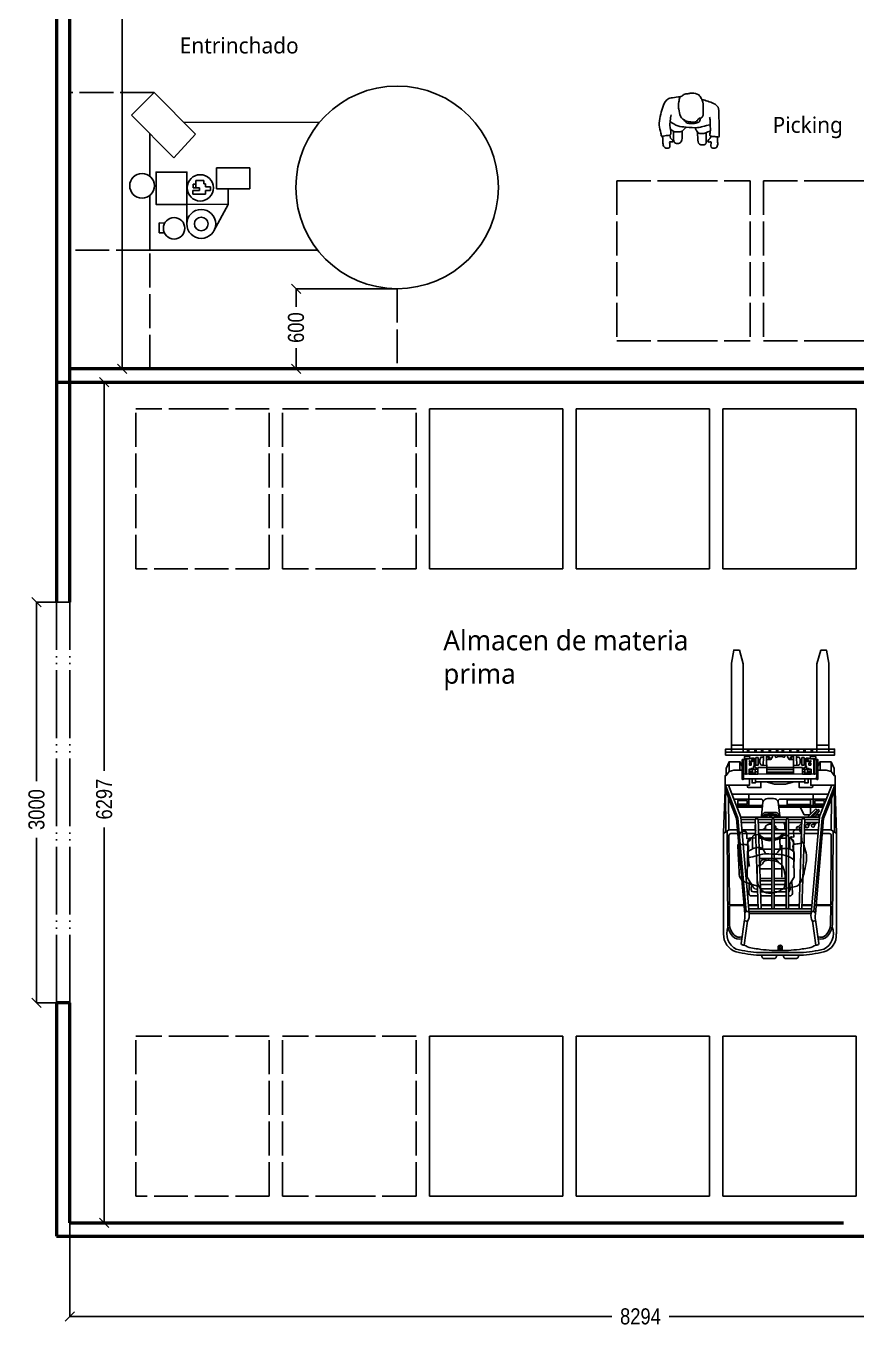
# Model space of a CAD drawing. Header units: millimetres. Extents: x 44692 to 100156, y -26273 to 14445.
# Drawn here: x 51639 to 57868, y -26272 to -16526 of the extents above; entities that cross this region are included whole.
import ezdxf

# ---------------------------------------------------------------- set-up
doc = ezdxf.new("R2010")
doc.units = ezdxf.units.MM
doc.header["$LTSCALE"] = 100
doc.linetypes.add('DASHEDX2', pattern=[3.048, 2.54, -0.508])
doc.linetypes.add('DIVIDEX2', pattern=[6.604, 5.08, -0.508, 0, -0.508, 0, -0.508])
for name, color, linetype in [('Area proceso', 90, 'DASHEDX2'), ('Cotas secundarias', 41, 'Continuous'), ('Maquinas', 200, 'Continuous'), ('Mesas-estantes', 230, 'Continuous'), ('Personal', 171, 'Continuous'), ('Puertas', 43, 'DIVIDEX2'), ('rotulo', 211, 'Continuous'), ('Transporte semielaborado', 30, 'Continuous')]:
    doc.layers.add(name, color=color, linetype=linetype)
doc.layers.add('Paredes', color=7, linetype='Continuous', lineweight=50)
doc.styles.add('OpenSans', font='OpenSans-Regular.ttf')
doc.styles.add('OpenSansCondensed-Light', font='OpenSansCondensed-Light.ttf')
doc.dimstyles.new('Cotas Mateo', dxfattribs={"dimtxt": 120, "dimasz": 70, "dimexe": 0.375, "dimexo": 0.125, "dimgap": 0.1, "dimtad": 1, "dimdec": 0, "dimzin": 12, "dimdsep": 46, "dimtxsty": 'OpenSansCondensed-Light', "dimblk": 'OBLIQUE', "dimcen": 2.5, "dimazin": 3, "dimtfac": 0.5, "dimtdec": 0, "dimtmove": 2, "dimatfit": 3, "dimarcsym": 0})

# ---------------------------------------------------------------- blocks, each defined once
blk = doc.blocks.new('pa17-16')
for points, knots in [([(5.5575, 2.4391), (5.5549, 2.4218), (5.5525, 2.3852), (5.5491, 2.3329), (5.5712, 2.2599), (5.5431, 2.2589), (5.5029, 2.2526), (5.4793, 2.2435), (5.4785, 2.2813), (5.4499, 2.3438), (5.4658, 2.4235), (5.4776, 2.5033), (5.5116, 2.5798), (5.5552, 2.585), (5.608, 2.5962), (5.6336, 2.6001)], [0, 0, 0, 0, 0.404899, 0.829805, 1.276298, 1.516647, 1.885942, 2.122553, 2.418487, 2.881882, 3.382407, 3.897515, 4.613825, 5.020942, 5.393355, 5.393355, 5.393355, 5.393355]), ([(5.62, 2.5537), (5.6188, 2.5427), (5.6154, 2.5253), (5.6223, 2.4901), (5.6346, 2.4293), (5.661, 2.4064), (5.685, 2.3908), (5.7322, 2.3832), (5.7723, 2.3842), (5.7881, 2.3969), (5.8018, 2.4268), (5.8146, 2.4162), (5.8324, 2.4305), (5.8382, 2.4568), (5.8318, 2.5038), (5.8344, 2.5615), (5.8137, 2.5937), (5.7944, 2.6284), (5.7307, 2.6388), (5.7037, 2.6296), (5.6679, 2.626), (5.6442, 2.6055), (5.6228, 2.5961), (5.6214, 2.5667), (5.62, 2.5537)], [0, 0, 0, 0, 0.297584, 0.631064, 1.068635, 1.39533, 1.69617, 2.097861, 2.458938, 2.716293, 3.010442, 3.199165, 3.447293, 3.731671, 4.119196, 4.541864, 4.881702, 5.22714, 5.673063, 5.989311, 6.327668, 6.644571, 6.906626, 7.259736, 7.259736, 7.259736, 7.259736]), ([(5.8196, 2.5846), (5.837, 2.5819), (5.8817, 2.5675), (5.9755, 2.5418), (5.972, 2.4609), (5.9791, 2.3926), (5.9812, 2.315), (5.9891, 2.2612), (5.9692, 2.2664), (5.9401, 2.2663), (5.9063, 2.2668), (5.9005, 2.2811), (5.909, 2.3184), (5.9007, 2.3606), (5.9019, 2.4011), (5.8964, 2.4238), (5.8933, 2.4348)], [6.682038, 6.682038, 6.682038, 6.682038, 7.076266, 7.806153, 8.304227, 8.77662, 9.284333, 9.649979, 9.844608, 10.160206, 10.472731, 10.661147, 10.998544, 11.371438, 11.724832, 12.051545, 12.051545, 12.051545, 12.051545]), ([(5.6724, 2.3994), (5.675, 2.3947), (5.6837, 2.383), (5.7041, 2.3718), (5.7348, 2.3697), (5.774, 2.3728), (5.8085, 2.3874), (5.8116, 2.4015), (5.8144, 2.4199)], [0.121052, 0.121052, 0.121052, 0.121052, 0.297289, 0.584433, 0.895396, 1.26174, 1.600834, 1.760925, 1.760925, 1.760925, 1.760925]), ([(5.5522, 2.3809), (5.573, 2.3653), (5.6222, 2.3398), (5.6924, 2.3383), (5.7952, 2.3323), (5.8376, 2.352), (5.881, 2.3613), (5.9019, 2.366)], [0, 0, 0, 0, 0.49262, 0.970296, 1.525877, 1.91054, 2.357805, 2.357805, 2.357805, 2.357805]), ([(5.5552, 2.3206), (5.5597, 2.3147), (5.5706, 2.3043), (5.5892, 2.2916), (5.6248, 2.2913), (5.6613, 2.2967), (5.6731, 2.3154), (5.6858, 2.3299), (5.6912, 2.3378)], [0, 0, 0, 0, 0.262594, 0.520609, 0.853848, 1.185107, 1.43842, 1.738028, 1.738028, 1.738028, 1.738028]), ([(5.5867, 2.2952), (5.5866, 2.2877), (5.5872, 2.2667), (5.5883, 2.1873), (5.6353, 2.19), (5.6673, 2.2128), (5.6606, 2.2618), (5.6599, 2.2881), (5.6606, 2.3008)], [0.078483, 0.078483, 0.078483, 0.078483, 0.321516, 0.797556, 1.122606, 1.448668, 1.830958, 2.166281, 2.166281, 2.166281, 2.166281]), ([(5.7713, 2.3359), (5.7736, 2.3305), (5.7786, 2.3203), (5.7954, 2.2951), (5.8154, 2.2848), (5.8612, 2.2906), (5.8838, 2.3057), (5.8988, 2.3117), (5.9058, 2.3148)], [0, 0, 0, 0, 0.233477, 0.532145, 0.79329, 1.163492, 1.458071, 1.725911, 1.725911, 1.725911, 1.725911]), ([(5.7943, 2.2992), (5.7951, 2.2858), (5.7984, 2.2614), (5.8038, 2.2002), (5.8255, 2.1869), (5.8672, 2.191), (5.8755, 2.2117), (5.8718, 2.2605), (5.8715, 2.286), (5.871, 2.2978)], [0, 0, 0, 0, 0.353805, 0.775896, 1.041599, 1.377968, 1.615337, 2.001902, 2.313716, 2.313716, 2.313716, 2.313716]), ([(5.4915, 2.2484), (5.4936, 2.2374), (5.4981, 2.215), (5.4968, 2.1806), (5.512, 2.1445), (5.5569, 2.147), (5.5634, 2.1681), (5.5498, 2.2128), (5.5753, 2.1995), (5.5912, 2.209), (5.5741, 2.2257), (5.5617, 2.2339), (5.5559, 2.2515), (5.5556, 2.26)], [0, 0, 0, 0, 0.324329, 0.654038, 0.980089, 1.31306, 1.562526, 1.890179, 2.123217, 2.319335, 2.559559, 2.78492, 3.066636, 3.066636, 3.066636, 3.066636]), ([(5.9713, 2.2652), (5.9703, 2.2553), (5.9686, 2.234), (5.9786, 2.2017), (5.9668, 2.1644), (5.9218, 2.1628), (5.9134, 2.1832), (5.9229, 2.229), (5.8988, 2.2135), (5.882, 2.2215), (5.8976, 2.2397), (5.908, 2.248), (5.912, 2.2618), (5.9127, 2.2683)], [0.038839, 0.038839, 0.038839, 0.038839, 0.324329, 0.654038, 0.980089, 1.31306, 1.562526, 1.890179, 2.123217, 2.319335, 2.559559, 2.78492, 2.989829, 2.989829, 2.989829, 2.989829])]:
    blk.add_open_spline(points, degree=3, knots=knots)
blk = doc.blocks.new('_OBLIQUE')
at = {"color": 0, "linetype": 'ByBlock'}
blk.add_line((-0.5, -0.5), (0.5, 0.5), dxfattribs=at)
blk = doc.blocks.new('*D57')
at = {"layer": 'Cotas secundarias', "color": 0, "lineweight": -2, "transparency": 16777216}
for p, q in [((51968.3, -19194.2), (52225.4, -19194.2)), ((52225.1, -19194.2), (52225.1, -22106.3)), ((52225.1, -25491.4), (52225.1, -22529.4)), ((51968.3, -25491.4), (52225.4, -25491.4))]:
    blk.add_line(p, q, dxfattribs=at)
at = {"layer": 'Defpoints', "color": 0, "transparency": 16777216}
for p in [(51968.2, -19194.2), (51968.2, -25491.4), (52225.1, -25491.4)]:
    blk.add_point(p, dxfattribs=at)
at = {"layer": 'Cotas secundarias', "color": 0, "lineweight": -2, "transparency": 16777216, "xscale": 70, "yscale": 70, "zscale": 70}
for p, rotation in [((52225.1, -19194.2), 90), ((52225.1, -25491.4), 270)]:
    blk.add_blockref('_OBLIQUE', p, dxfattribs=dict(at, rotation=rotation))
at = {"layer": 'Cotas secundarias', "color": 0, "transparency": 16777216, "insert": (52225.1, -22317.8), "char_height": 120, "attachment_point": 5, "rotation": 90, "style": 'OpenSansCondensed-Light'}
blk.add_mtext('6297', dxfattribs=at)
blk = doc.blocks.new('*D72')
at = {"layer": 'Cotas secundarias', "color": 0, "lineweight": -2, "transparency": 16777216}
for p, q in [((51968.3, -11558.7), (52359.8, -11558.7)), ((52359.5, -11558.7), (52359.5, -15379.7)), ((52359.5, -19094.2), (52359.5, -15802.7)), ((51968.3, -19094.2), (52359.8, -19094.2))]:
    blk.add_line(p, q, dxfattribs=at)
at = {"layer": 'Defpoints', "color": 0, "transparency": 16777216}
for p in [(51968.2, -11558.7), (51968.2, -19094.2), (52359.5, -19094.2)]:
    blk.add_point(p, dxfattribs=at)
at = {"layer": 'Cotas secundarias', "color": 0, "lineweight": -2, "transparency": 16777216, "xscale": 70, "yscale": 70, "zscale": 70}
for p, rotation in [((52359.5, -11558.7), 90), ((52359.5, -19094.2), 270)]:
    blk.add_blockref('_OBLIQUE', p, dxfattribs=dict(at, rotation=rotation))
at = {"layer": 'Cotas secundarias', "color": 0, "transparency": 16777216, "insert": (52359.5, -15591.2), "char_height": 120, "attachment_point": 5, "rotation": 90, "style": 'OpenSansCondensed-Light'}
blk.add_mtext('7535', dxfattribs=at)
blk = doc.blocks.new('*D73')
at = {"layer": 'Cotas secundarias', "color": 0, "lineweight": -2, "transparency": 16777216}
for p, q in [((51968.2, -25491.5), (51968.2, -26193.8)), ((60262.6, -25491.5), (60262.6, -26193.8)), ((51968.2, -26193.4), (56030.5, -26193.4)), ((60262.6, -26193.4), (56459.3, -26193.4))]:
    blk.add_line(p, q, dxfattribs=at)
at = {"layer": 'Defpoints', "color": 0, "transparency": 16777216}
for p in [(51968.2, -25491.4), (60262.6, -25491.4), (60262.6, -26193.4)]:
    blk.add_point(p, dxfattribs=at)
at = {"layer": 'Cotas secundarias', "color": 0, "lineweight": -2, "transparency": 16777216, "xscale": 70, "yscale": 70, "zscale": 70, "rotation": 180}
blk.add_blockref('_OBLIQUE', (51968.2, -26193.4), dxfattribs=at)
at = {"layer": 'Cotas secundarias', "color": 0, "lineweight": -2, "transparency": 16777216, "xscale": 70, "yscale": 70, "zscale": 70}
blk.add_blockref('_OBLIQUE', (60262.6, -26193.4), dxfattribs=at)
at = {"layer": 'Cotas secundarias', "color": 0, "transparency": 16777216, "insert": (56244.9, -26193.4), "char_height": 120, "attachment_point": 5, "style": 'OpenSansCondensed-Light'}
blk.add_mtext('8294', dxfattribs=at)
blk = doc.blocks.new('*D92')
at = {"layer": 'Cotas secundarias', "color": 0, "lineweight": -2, "transparency": 16777216}
for p, q in [((54420.7, -18494.2), (53663, -18494.2)), ((53663.4, -18494.2), (53663.4, -18631.1)), ((53663.4, -19094.2), (53663.4, -18939.9)), ((54420.7, -19094.2), (53663, -19094.2))]:
    blk.add_line(p, q, dxfattribs=at)
at = {"layer": 'Defpoints', "color": 0, "transparency": 16777216}
for p in [(53663.4, -18494.2), (54420.8, -18494.2), (54420.8, -19094.2)]:
    blk.add_point(p, dxfattribs=at)
at = {"layer": 'Cotas secundarias', "color": 0, "lineweight": -2, "transparency": 16777216, "xscale": 70, "yscale": 70, "zscale": 70}
for p, rotation in [((53663.4, -18494.2), 90), ((53663.4, -19094.2), 270)]:
    blk.add_blockref('_OBLIQUE', p, dxfattribs=dict(at, rotation=rotation))
at = {"layer": 'Cotas secundarias', "color": 0, "transparency": 16777216, "insert": (53663.4, -18785.5), "char_height": 120, "attachment_point": 5, "rotation": 90, "style": 'OpenSansCondensed-Light'}
blk.add_mtext('600', dxfattribs=at)
blk = doc.blocks.new('*D101')
at = {"layer": 'Cotas secundarias', "color": 0, "lineweight": -2, "transparency": 16777216}
for p, q in [((51868.1, -20842.8), (51717.3, -20842.8)), ((51717.7, -20842.8), (51717.7, -22184.4)), ((51717.7, -23842.8), (51717.7, -22607.5)), ((51868.1, -23842.8), (51717.3, -23842.8))]:
    blk.add_line(p, q, dxfattribs=at)
at = {"layer": 'Defpoints', "color": 0, "transparency": 16777216}
for p in [(51868.2, -20842.8), (51717.7, -23842.8), (51868.2, -23842.8)]:
    blk.add_point(p, dxfattribs=at)
at = {"layer": 'Cotas secundarias', "color": 0, "lineweight": -2, "transparency": 16777216, "xscale": 70, "yscale": 70, "zscale": 70}
for p, rotation in [((51717.7, -20842.8), 90), ((51717.7, -23842.8), 270)]:
    blk.add_blockref('_OBLIQUE', p, dxfattribs=dict(at, rotation=rotation))
at = {"layer": 'Cotas secundarias', "color": 0, "transparency": 16777216, "insert": (51717.7, -22396), "char_height": 120, "attachment_point": 5, "rotation": 90, "style": 'OpenSansCondensed-Light'}
blk.add_mtext('3000', dxfattribs=at)

msp = doc.modelspace()

# ---------------------------------------------------------------- linework, layer by layer
for p, q in [((57768.21, -19194.165), (57868.21, -19194.165)), ((51868.21, -20842.788), (51968.21, -20842.788))]:
    msp.add_line(p, q)
at = {"layer": 'Area proceso'}
for p, q in [((52598.684, -17025.148), (51968.21, -17025.148)), ((56067.64, -17686.839), (56567.64, -17686.839)), ((56067.64, -17686.839), (56067.64, -18885.462)), ((56567.64, -17686.839), (57067.64, -17686.839)), ((57067.64, -17686.839), (57067.64, -18885.462)), ((57167.64, -17686.839), (57667.64, -17686.839)), ((57167.64, -17686.839), (57167.64, -18885.462)), ((57667.64, -17686.839), (58167.64, -17686.839)), ((52568.21, -18206.694), (51968.21, -18206.694)), ((52568.21, -19094.165), (52568.21, -18206.694)), ((54420.783, -18494.165), (54420.783, -19094.165)), ((56067.64, -18885.462), (56567.64, -18885.462)), ((56567.64, -18885.462), (57067.64, -18885.462)), ((57167.64, -18885.462), (57667.64, -18885.462)), ((57667.64, -18885.462), (58167.64, -18885.462)), ((53210.838, -19094.165), (51968.21, -19094.165)), ((52962.642, -19394.502), (52462.642, -19394.502)), ((52462.642, -20593.125), (52462.642, -19394.502)), ((53462.642, -19394.502), (52962.642, -19394.502)), ((53462.642, -20593.125), (53462.642, -19394.502)), ((54062.642, -19394.165), (53562.642, -19394.165)), ((53562.642, -20592.788), (53562.642, -19394.165)), ((54562.642, -19394.165), (54062.642, -19394.165)), ((54562.642, -20592.788), (54562.642, -19394.165)), ((53462.642, -20593.125), (52462.642, -20593.125)), ((54062.642, -20592.788), (53562.642, -20592.788)), ((54562.642, -20592.788), (54062.642, -20592.788)), ((52962.642, -24093.125), (52462.642, -24093.125)), ((52462.642, -25291.748), (52462.642, -24093.125)), ((53462.642, -24093.125), (52962.642, -24093.125)), ((53462.642, -25291.748), (53462.642, -24093.125)), ((54062.642, -24092.788), (53562.642, -24092.788)), ((53562.642, -25291.411), (53562.642, -24092.788)), ((54562.642, -24092.788), (54062.642, -24092.788)), ((54562.642, -25291.411), (54562.642, -24092.788)), ((53462.642, -25291.748), (52462.642, -25291.748)), ((54062.642, -25291.411), (53562.642, -25291.411)), ((54562.642, -25291.411), (54062.642, -25291.411))]:
    msp.add_line(p, q, dxfattribs=at)
at = {"layer": 'Maquinas'}
for p, q in [((52429.126, -17194.912), (52598.684, -17025.148)), ((52598.684, -17025.148), (52909.801, -17335.887)), ((52747.328, -17512.726), (52429.126, -17194.912)), ((53839.124, -17247.883), (52823.159, -17249.349)), ((52568.21, -17652.093), (52568.21, -17333.826)), ((52747.328, -17512.726), (52909.801, -17335.887)), ((53155.595, -17589.198), (53065.912, -17589.198)), ((53065.912, -17589.198), (53065.912, -17747.27)), ((53316.496, -17589.198), (53155.595, -17589.198)), ((53316.496, -17747.27), (53316.496, -17589.198)), ((52911.278, -17710.902), (52892.989, -17710.902)), ((52892.989, -17710.902), (52892.989, -17738.699)), ((52971.71, -17683.899), (52911.278, -17683.899)), ((52911.278, -17683.899), (52911.278, -17710.902)), ((52911.278, -17710.902), (52911.278, -17738.699)), ((52971.71, -17709.313), (52971.71, -17683.899)), ((52983.638, -17709.313), (52971.71, -17709.313)), ((52983.638, -17731.551), (52983.638, -17709.313)), ((53021.805, -17731.551), (52983.638, -17731.551)), ((53021.805, -17758.554), (53021.805, -17731.551)), ((52568.21, -18206.694), (52568.21, -17794.709)), ((52939.108, -17759.348), (52889.013, -17759.348)), ((52889.013, -17759.348), (52889.013, -17786.35)), ((52889.013, -17786.35), (52984.528, -17786.35)), ((52892.989, -17738.699), (52939.108, -17738.699)), ((52939.108, -17738.699), (52939.108, -17759.348)), ((52983.638, -17782.38), (52983.638, -17758.554)), ((52983.638, -17758.554), (53021.805, -17758.554)), ((52984.528, -17786.35), (52983.638, -17782.38)), ((53065.912, -17747.27), (53155.595, -17747.27)), ((53155.595, -17864.506), (53155.595, -17747.27)), ((53155.595, -17747.27), (53316.496, -17747.27)), ((52844.375, -18009.105), (52845.704, -17862.801)), ((53155.595, -17864.506), (52845.714, -17861.692)), ((53155.595, -17864.506), (53047.58, -18061.223)), ((52636.736, -18076.583), (52636.736, -17999.564)), ((52636.736, -17999.564), (52678.426, -18003.306)), ((52676.652, -18076.583), (52636.736, -18076.583)), ((52676.652, -18076.583), (52676.652, -18076.583)), ((53826.082, -18206.694), (52568.21, -18206.694))]:
    msp.add_line(p, q, dxfattribs=at)
msp.add_lwpolyline([(52845.704, -17862.801), (52613.492, -17862.801), (52613.492, -17620.448), (52845.704, -17620.448)], close=True, dxfattribs=at)
for centre, radius in [((54420.783, -17735.289), 758.876), ((52508.968, -17723.401), 92.706), ((52945.475, -17738.762), 98.48), ((52952.661, -18009.105), 108.286), ((52749.15, -18041.679), 80.463), ((52952.661, -18009.105), 50.895)]:
    msp.add_circle(centre, radius, dxfattribs=at)
at = {"layer": 'Mesas-estantes'}
for p, q in [((56262.641, -19393.828), (55762.641, -19393.828)), ((55762.641, -20592.451), (55762.641, -19393.828)), ((56762.641, -19393.828), (56262.641, -19393.828)), ((56762.641, -20592.451), (56762.641, -19393.828)), ((57362.641, -19393.828), (56862.641, -19393.828)), ((56862.641, -20592.451), (56862.641, -19393.828)), ((57862.641, -19393.828), (57362.641, -19393.828)), ((57862.641, -20592.451), (57862.641, -19393.828)), ((55162.642, -19394.165), (54662.642, -19394.165)), ((54662.642, -20592.788), (54662.642, -19394.165)), ((55662.642, -19394.165), (55162.642, -19394.165)), ((55662.642, -20592.788), (55662.642, -19394.165)), ((55662.642, -20592.788), (54662.642, -20592.788)), ((56262.641, -20592.451), (55762.641, -20592.451)), ((56762.641, -20592.451), (56262.641, -20592.451)), ((57362.641, -20592.451), (56862.641, -20592.451)), ((57862.641, -20592.451), (57362.641, -20592.451)), ((55162.642, -24092.788), (54662.642, -24092.788)), ((54662.642, -25291.411), (54662.642, -24092.788)), ((55662.642, -24092.788), (55162.642, -24092.788)), ((55662.642, -25291.411), (55662.642, -24092.788)), ((56262.641, -24092.451), (55762.641, -24092.451)), ((55762.641, -25291.073), (55762.641, -24092.451)), ((56762.641, -24092.451), (56262.641, -24092.451)), ((56762.641, -25291.073), (56762.641, -24092.451)), ((57362.641, -24092.451), (56862.641, -24092.451)), ((56862.641, -25291.073), (56862.641, -24092.451)), ((57862.641, -24092.451), (57362.641, -24092.451)), ((57862.641, -25291.073), (57862.641, -24092.451)), ((55162.642, -25291.411), (54662.642, -25291.411)), ((55662.642, -25291.411), (55162.642, -25291.411)), ((56262.641, -25291.073), (55762.641, -25291.073)), ((56762.641, -25291.073), (56262.641, -25291.073)), ((57362.641, -25291.073), (56862.641, -25291.073)), ((57862.641, -25291.073), (57362.641, -25291.073))]:
    msp.add_line(p, q, dxfattribs=at)
at = {"layer": 'Paredes'}
for p, q in [((51868.21, -16413.342), (51868.21, -20842.788)), ((51968.21, -20842.788), (51968.21, -16413.342)), ((63706.274, -19094.165), (51968.21, -19094.165)), ((51868.21, -19194.165), (63706.274, -19194.165)), ((51968.21, -23842.788), (51868.21, -23842.788)), ((51868.21, -23842.788), (51868.21, -25591.411)), ((51968.21, -25491.411), (51968.21, -23842.788)), ((51968.21, -25491.411), (57768.21, -25491.411)), ((51868.21, -25591.411), (72965.508, -25591.411))]:
    msp.add_line(p, q, dxfattribs=at)
at = {"layer": 'Puertas'}
for p, q in [((51868.21, -23842.788), (51868.21, -20842.788)), ((51968.21, -23842.788), (51968.21, -20842.788))]:
    msp.add_line(p, q, dxfattribs=at)
at = {"layer": 'Transporte semielaborado'}
for p, q in [((56879.553, -22214.494), (56879.553, -22251.866)), ((57703.445, -22214.494), (57703.445, -22251.866)), ((56879.553, -22251.866), (56868.138, -22568.892)), ((57703.445, -22251.866), (57714.86, -22576.353)), ((56945.023, -22318.332), (57155.165, -22318.332)), ((57159.432, -22377.082), (56967.875, -22377.082)), ((57057.794, -22365.963), (57160.599, -22365.963)), ((57163.417, -22339.126), (57152.277, -22445.235)), ((57277.888, -22339.126), (57289.028, -22445.235)), ((57538.899, -22365.963), (57280.705, -22365.963)), ((57281.873, -22377.082), (57615.123, -22377.082)), ((57637.975, -22318.332), (57286.14, -22318.332)), ((57558.53, -22390.154), (57497.934, -22452.667)), ((57575.53, -22394.625), (57533.902, -22452.667)), ((57568.604, -22399.92), (57558.53, -22390.154)), ((57586.931, -22402.802), (57575.53, -22394.625)), ((56965.116, -22463.933), (57026.827, -23176.687)), ((57143.613, -22452.667), (56997.028, -22452.667)), ((56997.028, -22452.667), (57059.469, -23173.861)), ((57105.913, -22464.478), (57128.125, -23140.706)), ((57127.237, -22464.478), (57149.449, -23140.706)), ((57215.411, -22437.462), (57215.411, -22452.667)), ((57215.411, -22493.857), (57215.411, -22505.045)), ((57225.893, -22437.451), (57225.893, -22452.667)), ((57225.893, -22493.857), (57225.893, -22505.022)), ((57297.692, -22452.667), (57444.277, -22452.667)), ((57454.683, -22497.286), (57428.34, -22524.463)), ((57455.761, -22464.478), (57433.549, -23140.706)), ((57439.385, -22452.667), (57585.97, -22452.667)), ((57477.085, -22464.478), (57454.873, -23140.706)), ((57504.361, -22493.857), (57494.156, -22508.088)), ((57585.97, -22452.667), (57523.528, -23173.861)), ((57546.237, -22493.857), (57538.479, -22504.675)), ((57617.882, -22463.933), (57556.171, -23176.687)), ((57597.509, -22422.367), (57575.778, -22452.667)), ((56868.138, -22568.892), (56868.138, -23326.521)), ((57159.353, -22547.747), (57182.814, -22534.879)), ((57179.807, -22547.747), (57189.264, -22542.35)), ((57261.498, -22547.747), (57252.041, -22542.35)), ((57281.952, -22547.747), (57258.49, -22534.879)), ((57714.86, -22568.892), (57714.86, -23326.521)), ((57056.599, -23140.706), (57291.499, -23140.706)), ((57059.469, -23173.861), (57291.499, -23173.861)), ((57526.399, -23140.706), (57291.499, -23140.706)), ((57523.528, -23173.861), (57291.499, -23173.861)), ((57137.333, -23467.424), (57291.499, -23467.424)), ((57137.333, -23487.337), (57291.499, -23487.337)), ((57445.665, -23467.424), (57291.499, -23467.424)), ((57445.665, -23487.337), (57291.499, -23487.337))]:
    msp.add_line(p, q, dxfattribs=at)
for points in [[(56926.503, -21943.553), (56926.503, -21298.39), (56943.776, -21201.822), (56986.581, -21201.822)], [(56986.581, -21201.822), (57015.118, -21305.529), (57015.118, -21305.529)], [(57596.417, -21201.822), (57567.88, -21305.529), (57567.88, -21305.529)], [(57656.495, -21943.553), (57656.495, -21298.39), (57639.222, -21201.822), (57596.417, -21201.822)], [(57015.118, -21305.529), (57015.118, -21943.553)], [(57567.88, -21305.529), (57567.88, -21943.553)], [(57015.118, -21913.117), (56926.503, -21913.117)], [(57567.88, -21913.117), (57656.495, -21913.117)], [(56882.661, -21966.098), (56882.661, -21943.553), (57291.499, -21943.553)], [(57291.499, -21987.891), (56882.661, -21987.891), (56882.661, -21966.098), (57291.499, -21966.098)], [(56926.503, -21943.553), (56926.503, -21966.098)], [(57016.951, -22130.95), (57016.951, -22021.577), (57007.786, -22021.577), (57007.786, -22071.143)], [(57015.118, -21943.553), (57015.118, -21966.098)], [(57059.772, -21987.891), (57059.772, -21999.756), (57030.891, -21999.756), (57030.891, -21987.891)], [(57048.161, -21943.553), (57048.161, -21966.098)], [(57057.924, -21943.553), (57057.924, -21966.098)], [(57073.578, -22016.127), (57092.381, -22021.521), (57092.631, -22030.301), (57097.52, -22034.19), (57097.52, -22068.685), (57092.13, -22076.713), (57092.13, -22084.365), (57087.993, -22088.755), (57073.453, -22088.755), (57078.216, -22094.553)], [(57114.9, -22094.553), (57114.442, -22085.368), (57101.406, -22075.71), (57101.406, -22014.873), (57094.762, -22011.988), (57080.723, -22011.988), (57073.578, -22016.127)], [(57102.982, -21943.553), (57102.982, -21966.098)], [(57112.745, -21943.553), (57112.745, -21966.098)], [(57153.298, -21943.553), (57153.298, -21966.098)], [(57163.06, -21943.553), (57163.06, -21966.098)], [(57167.14, -22003.351), (57165.237, -22064.214)], [(57190.673, -21987.891), (57191.828, -22129.524), (57291.499, -22129.524)], [(57205.841, -21987.891), (57190.819, -22005.844)], [(57190.937, -22020.28), (57223.17, -22020.276), (57235.3, -22001.201), (57235.3, -21987.891)], [(57209.621, -21943.553), (57209.621, -21966.098)], [(57219.383, -21943.553), (57219.383, -21966.098)], [(57265.944, -21943.553), (57265.944, -21966.098)], [(57275.706, -21943.553), (57275.706, -21966.098)], [(57700.337, -21966.098), (57700.337, -21943.553), (57291.499, -21943.553)], [(57291.499, -21987.891), (57700.337, -21987.891), (57700.337, -21966.098), (57291.499, -21966.098)], [(57392.325, -21987.891), (57391.17, -22129.524), (57291.499, -22129.524)], [(57307.291, -21943.553), (57307.291, -21966.098)], [(57317.054, -21943.553), (57317.054, -21966.098)], [(57392.061, -22020.28), (57359.828, -22020.276), (57347.698, -22001.201), (57347.698, -21987.891)], [(57363.615, -21943.553), (57363.615, -21966.098)], [(57373.377, -21943.553), (57373.377, -21966.098)], [(57377.157, -21987.891), (57392.179, -22005.844)], [(57415.857, -22003.351), (57417.761, -22064.214)], [(57419.938, -21943.553), (57419.938, -21966.098)], [(57429.7, -21943.553), (57429.7, -21966.098)], [(57468.098, -22094.553), (57468.556, -22085.368), (57481.592, -22075.71), (57481.592, -22014.873), (57488.236, -22011.988), (57502.275, -22011.988), (57509.42, -22016.127)], [(57470.253, -21943.553), (57470.253, -21966.098)], [(57480.016, -21943.553), (57480.016, -21966.098)], [(57509.42, -22016.127), (57490.617, -22021.521), (57490.367, -22030.301), (57485.478, -22034.19), (57485.478, -22068.685), (57490.868, -22076.713), (57490.868, -22084.365), (57495.004, -22088.755), (57509.545, -22088.755), (57504.782, -22094.553)], [(57523.226, -21987.891), (57523.226, -21999.756), (57552.107, -21999.756), (57552.107, -21987.891)], [(57525.074, -21943.553), (57525.074, -21966.098)], [(57534.837, -21943.553), (57534.837, -21966.098)], [(57566.047, -22130.95), (57566.047, -22021.577), (57575.212, -22021.577), (57575.212, -22071.143)], [(57567.88, -21943.553), (57567.88, -21966.098)], [(57656.495, -21943.553), (57656.495, -21966.098)], [(56886.485, -22141.662), (56909.012, -22111.027)], [(57007.786, -22100.622), (56945.98, -22100.044), (56909.012, -22111.027), (56909.012, -22037.617)], [(56991.034, -22037.617), (56991.034, -22100.466)], [(57075.082, -22051.626), (57067.137, -22040.831), (57061.545, -22040.831), (57061.545, -22028.873), (57061.545, -22034.852), (57074.411, -22034.852), (57074.411, -22043.799)], [(57075.082, -22051.626), (57061.545, -22049.368), (57061.545, -22062.664), (57075.082, -22062.664), (57075.082, -22051.626)], [(57088.996, -22026.037), (57078.968, -22026.162), (57075.584, -22029.925), (57087.367, -22037.075), (57088.996, -22026.037)], [(57124.396, -22079.813), (57291.499, -22079.813)], [(57191.55, -22095.45), (57291.499, -22095.45)], [(57191.715, -22115.675), (57291.499, -22115.675)], [(57458.602, -22079.813), (57291.499, -22079.813)], [(57391.448, -22095.45), (57291.499, -22095.45)], [(57391.283, -22115.675), (57291.499, -22115.675)], [(57494.002, -22026.037), (57504.03, -22026.162), (57507.414, -22029.925), (57495.631, -22037.075), (57494.002, -22026.037)], [(57507.915, -22051.626), (57515.86, -22040.831), (57521.453, -22040.831), (57521.453, -22028.873), (57521.453, -22034.852), (57508.587, -22034.852), (57508.587, -22043.799)], [(57507.915, -22051.626), (57521.453, -22049.368), (57521.453, -22062.664), (57507.915, -22062.664), (57507.915, -22051.626)], [(57575.212, -22100.622), (57637.018, -22100.044), (57673.986, -22111.027), (57673.986, -22037.617)], [(57591.963, -22037.617), (57591.963, -22100.466)], [(57696.513, -22141.662), (57673.986, -22111.027)], [(56975.205, -22460.95), (56881.279, -22214.494)], [(56997.242, -22452.584), (56904.633, -22214.494)], [(57191.828, -22129.524), (57016.951, -22130.95), (57017.246, -22167.117), (57291.499, -22167.117)], [(57106.49, -22187.904), (57106.517, -22196.577), (57081.721, -22196.577), (57081.721, -22167.117)], [(57291.499, -22187.326), (57106.49, -22187.904), (57106.49, -22167.117)], [(57186.982, -22187.653), (57250.452, -22205.393), (57291.499, -22205.393)], [(57391.17, -22129.524), (57566.047, -22130.95), (57565.752, -22167.117), (57291.499, -22167.117)], [(57291.499, -22187.326), (57476.508, -22187.904), (57476.508, -22167.117)], [(57396.015, -22187.653), (57332.546, -22205.393), (57291.499, -22205.393)], [(57476.508, -22187.904), (57476.481, -22196.577), (57501.276, -22196.577), (57501.276, -22167.117)], [(57585.755, -22452.584), (57678.365, -22214.494)], [(57607.793, -22460.95), (57701.718, -22214.494)], [(56965.116, -22463.933), (56879.553, -22243.958)], [(56882.629, -22251.866), (56884.248, -22564.643)], [(56907.496, -22547.747), (56905.708, -22311.2)], [(56930.477, -22280.935), (57291.499, -22280.935)], [(57057.794, -22280.935), (57057.794, -22365.963), (56963.55, -22365.963)], [(57652.521, -22280.935), (57291.499, -22280.935)], [(57538.899, -22280.935), (57538.899, -22365.963), (57619.448, -22365.963)], [(57617.882, -22463.933), (57703.445, -22243.958)], [(57675.502, -22547.747), (57677.29, -22311.2)], [(57700.369, -22251.866), (57698.749, -22564.643)], [(57515.042, -22435.019), (57473.144, -22434.965), (57441.625, -22377.082)], [(57568.604, -22399.92), (57517.475, -22452.667)], [(57519.344, -22377.082), (57519.344, -22430.579)], [(57586.931, -22402.802), (57551.169, -22452.667)], [(56975.205, -22460.95), (57037.487, -23160.284)], [(56998.633, -22471.203), (57106.134, -22471.203)], [(57106.878, -22493.857), (57000.594, -22493.857)], [(57105.913, -22464.478), (57127.237, -22464.478)], [(57127.458, -22471.203), (57229.416, -22471.203)], [(57229.416, -22493.857), (57128.202, -22493.857)], [(57143.613, -22452.667), (57220.652, -22452.667)], [(57297.692, -22452.667), (57220.652, -22452.667)], [(57229.416, -22464.478), (57229.416, -23140.706)], [(57229.416, -22464.478), (57246.075, -22464.478)], [(57246.075, -22464.478), (57246.075, -23140.706)], [(57246.075, -22471.203), (57291.499, -22471.203)], [(57291.499, -22493.857), (57246.075, -22493.857)], [(57336.923, -22471.203), (57291.499, -22471.203)], [(57291.499, -22493.857), (57319.659, -22493.857)], [(57319.659, -22493.857), (57336.923, -22493.857)], [(57336.923, -22464.478), (57336.923, -23140.706)], [(57353.582, -22464.478), (57336.923, -22464.478)], [(57353.582, -22464.478), (57353.582, -23140.706)], [(57455.54, -22471.203), (57353.582, -22471.203)], [(57353.582, -22493.857), (57454.796, -22493.857)], [(57477.085, -22464.478), (57455.761, -22464.478)], [(57477.547, -22493.857), (57476.07, -22495.382)], [(57476.12, -22493.857), (57582.404, -22493.857)], [(57584.365, -22471.203), (57476.864, -22471.203)], [(57521.628, -22493.857), (57505.558, -22516.265)], [(57546.531, -22435.059), (57534.558, -22435.044)], [(57607.793, -22460.95), (57545.511, -23160.284)], [(57563.503, -22493.857), (57549.88, -22512.852)], [(57592.549, -22435.118), (57563.781, -22435.081)], [(56868.138, -22576.353), (56907.496, -22547.747)], [(56972.373, -22547.747), (56907.496, -22547.747)], [(57005.26, -22547.747), (57108.648, -22547.747)], [(57007.748, -22576.483), (57109.592, -22576.483)], [(57129.972, -22547.747), (57229.416, -22547.747)], [(57130.916, -22576.483), (57229.416, -22576.483)], [(57151.331, -22609.493), (57132.001, -22609.493)], [(57229.416, -22609.493), (57170.588, -22609.493)], [(57246.075, -22547.747), (57291.499, -22547.747)], [(57246.075, -22576.483), (57291.499, -22576.483)], [(57270.525, -22609.493), (57246.075, -22609.493)], [(57330.628, -22609.493), (57289.795, -22609.493)], [(57336.923, -22547.747), (57291.499, -22547.747)], [(57336.923, -22576.483), (57291.499, -22576.483)], [(57330.628, -22609.493), (57336.923, -22609.222)], [(57453.025, -22547.747), (57353.582, -22547.747)], [(57452.082, -22576.483), (57353.582, -22576.483)], [(57453.998, -22518.152), (57438.415, -22534.228)], [(57575.25, -22576.483), (57473.406, -22576.483)], [(57577.738, -22547.747), (57474.35, -22547.747)], [(57610.625, -22547.747), (57675.502, -22547.747)], [(57714.86, -22576.353), (57675.502, -22547.747)], [(57134.725, -22692.432), (57220.652, -22692.432)], [(57229.416, -22692.432), (57220.652, -22692.432)], [(57306.58, -22692.432), (57246.075, -22692.432)], [(57304.852, -22663.107), (57304.852, -22901.414)], [(57137.052, -22763.283), (57220.652, -22763.283)], [(57229.416, -22763.283), (57220.652, -22763.283)], [(57304.852, -22763.283), (57246.075, -22763.283)], [(57139.566, -22839.821), (57220.652, -22839.821)], [(57229.416, -22839.821), (57220.652, -22839.821)], [(57304.852, -22839.821), (57246.075, -22839.821)], [(57123.89, -23011.791), (57093.201, -23011.182), (57080.816, -23010.104), (57074.893, -22995.016), (57077.191, -22954.744)], [(57141.947, -22912.321), (57220.652, -22912.321)], [(57142.567, -22931.195), (57220.652, -22931.195)], [(57143.393, -22956.318), (57220.652, -22956.318)], [(57144.477, -22989.332), (57220.652, -22989.332)], [(57229.416, -22912.321), (57220.652, -22912.321)], [(57229.416, -22931.195), (57220.652, -22931.195)], [(57229.416, -22956.318), (57220.652, -22956.318)], [(57229.416, -22989.332), (57220.652, -22989.332)], [(57336.923, -22912.321), (57246.075, -22912.321)], [(57336.923, -22931.195), (57246.075, -22931.195)], [(57336.923, -22956.318), (57246.075, -22956.318)], [(57336.923, -22989.332), (57246.075, -22989.332)], [(57353.582, -23010.705), (57360.488, -23010.104), (57366.411, -22995.016), (57364.113, -22954.744)], [(57220.652, -23013.711), (57145.229, -23012.214)], [(57220.652, -23043.512), (57146.247, -23043.235)], [(57220.652, -23013.711), (57229.416, -23013.537)], [(57220.652, -23043.512), (57229.416, -23043.479)], [(57246.075, -23013.206), (57336.923, -23011.403)], [(57246.075, -23043.417), (57336.923, -23043.079)], [(57021.53, -23110.167), (56911.752, -23110.996)], [(57021.574, -23116.017), (56911.796, -23116.846)], [(57021.574, -23116.017), (56911.796, -23116.846)], [(57054.44, -23109.918), (57127.305, -23109.918)], [(57054.44, -23115.768), (57127.305, -23115.768)], [(57054.44, -23115.768), (57127.305, -23115.768)], [(57058.225, -23159.488), (57291.499, -23159.488)], [(57148.63, -23109.918), (57229.416, -23109.918)], [(57148.63, -23115.768), (57229.416, -23115.768)], [(57148.63, -23115.768), (57229.416, -23115.768)], [(57246.075, -23109.918), (57291.499, -23109.918)], [(57246.075, -23115.768), (57291.499, -23115.768)], [(57246.075, -23115.768), (57291.499, -23115.768)], [(57336.923, -23109.918), (57291.499, -23109.918)], [(57336.923, -23115.768), (57291.499, -23115.768)], [(57336.923, -23115.768), (57291.499, -23115.768)], [(57524.773, -23159.488), (57291.499, -23159.488)], [(57434.368, -23109.918), (57353.582, -23109.918)], [(57434.368, -23115.768), (57353.582, -23115.768)], [(57434.368, -23115.768), (57353.582, -23115.768)], [(57528.558, -23109.918), (57455.692, -23109.918)], [(57528.558, -23115.768), (57455.692, -23115.768)], [(57528.558, -23115.768), (57455.692, -23115.768)], [(57561.424, -23116.017), (57671.202, -23116.846)], [(57561.424, -23116.017), (57671.202, -23116.846)], [(57561.468, -23110.167), (57671.246, -23110.996)]]:
    msp.add_lwpolyline(points, dxfattribs=at)
for points in [[(57016.951, -22021.577), (57016.951, -22021.577), (57032.046, -22021.577), (57032.046, -22021.577)], [(57066.126, -21999.756), (57066.126, -22015.363), (57024.537, -22015.363), (57024.537, -21999.756)], [(57032.046, -22021.577), (57032.046, -22130.766), (57039.558, -22130.766), (57039.558, -22021.577)], [(57128.44, -22006.404), (57128.44, -22062.472), (57111.111, -22062.472), (57111.111, -22006.404)], [(57454.558, -22006.404), (57454.558, -22062.472), (57471.887, -22062.472), (57471.887, -22006.404)], [(57516.872, -21999.756), (57516.872, -22015.363), (57558.461, -22015.363), (57558.461, -21999.756)], [(57550.952, -22021.577), (57550.952, -22130.766), (57543.44, -22130.766), (57543.44, -22021.577)], [(57566.047, -22021.577), (57566.047, -22021.577), (57550.952, -22021.577), (57550.952, -22021.577)], [(57124.396, -22094.553), (57124.33, -22130.074), (57059.201, -22130.605), (57059.201, -22094.553)], [(57059.201, -22107.383), (57059.201, -22115.411), (57074.33, -22115.411), (57074.33, -22107.383)], [(57105.404, -22094.553), (57105.404, -22123.454), (57084.61, -22123.454), (57084.61, -22094.553)], [(57124.396, -22112.579), (57124.396, -22094.553), (57105.404, -22094.553), (57105.404, -22112.579)], [(57124.396, -22079.813), (57124.396, -22130.074), (57124.396, -22130.074), (57124.396, -22079.813)], [(57458.602, -22079.813), (57458.602, -22130.074), (57458.602, -22130.074), (57458.602, -22079.813)], [(57458.602, -22094.553), (57458.668, -22130.074), (57523.797, -22130.605), (57523.797, -22094.553)], [(57458.602, -22112.579), (57458.602, -22094.553), (57477.594, -22094.553), (57477.594, -22112.579)], [(57477.594, -22094.553), (57477.594, -22123.454), (57498.388, -22123.454), (57498.388, -22094.553)], [(57523.797, -22107.383), (57523.797, -22115.411), (57508.668, -22115.411), (57508.668, -22107.383)], [(57105.404, -22123.454), (57105.401, -22130.229), (57059.201, -22130.605), (57059.201, -22123.454)], [(57477.594, -22123.454), (57477.597, -22130.229), (57523.797, -22130.605), (57523.797, -22123.454)], [(57043.766, -22329.217), (57043.766, -22356.467), (56974.451, -22356.467), (56974.451, -22329.217)], [(57344.351, -22358.831), (57344.351, -22323.449), (57518.792, -22323.449), (57518.792, -22358.831)], [(57552.274, -22329.217), (57552.274, -22356.467), (57621.589, -22356.467), (57621.589, -22329.217)]]:
    msp.add_lwpolyline(points, close=True, dxfattribs=at)
for points in [[(57191.3, -22064.799), (57153.855, -22063.628, -0.30044439), (57144.035, -22056.692, -0.18821426), (57144.035, -22012.184, -0.04017204), (57148.328, -22003.351), (57167.14, -22003.351), (57167.14, -21987.891)], [(57255.941, -21987.891), (57255.941, -21998.976, 0.66296492), (57264.328, -22003.834, -0.07469422), (57279.634, -21997.375), (57291.499, -21997.375)], [(57327.057, -21987.891), (57327.057, -21998.976, -0.66296492), (57318.67, -22003.834, 0.07469422), (57303.364, -21997.375), (57291.499, -21997.375)], [(57391.698, -22064.799), (57429.143, -22063.628, 0.30044439), (57438.962, -22056.692, 0.18821426), (57438.962, -22012.184, 0.04017204), (57434.67, -22003.351), (57415.857, -22003.351), (57415.857, -21987.891)], [(57054.573, -22214.494), (56879.553, -22214.494), (56879.553, -22141.662), (56886.485, -22141.662), (56886.485, -22087.906), (56909.012, -22037.617), (56991.034, -22037.617), (57007.786, -22071.143), (57007.786, -22167.117, 1), (57017.246, -22167.117, 0.5747259)], [(57528.425, -22214.494), (57703.445, -22214.494), (57703.445, -22141.662), (57696.513, -22141.662), (57696.513, -22087.906), (57673.986, -22037.617), (57591.963, -22037.617), (57575.212, -22071.143), (57575.212, -22167.117, -1), (57565.752, -22167.117, -0.5747259)], [(57147.495, -22187.776), (57147.495, -22231.257), (57054.573, -22231.257, -1), (57054.573, -22214.494), (57061.505, -22214.494), (57061.505, -22167.117)], [(57435.503, -22187.776), (57435.503, -22231.257), (57528.425, -22231.257, 1), (57528.425, -22214.494), (57521.493, -22214.494), (57521.493, -22167.117)], [(57220.652, -22313.376), (57198.394, -22313.376, 0.29384742), (57163.417, -22339.126, 0.1084045)], [(57220.652, -22313.376), (57242.911, -22313.376, -0.29012804), (57277.856, -22338.827, -0.1084045)], [(57220.652, -22418.546), (57184.416, -22418.546, 0.24620148), (57162.672, -22429.943, 0.05245036), (57152.009, -22447.603, 0.05245036)], [(57220.652, -22418.546), (57256.889, -22418.546, -0.24620148), (57278.633, -22429.943, -0.05199749), (57289.22, -22447.442, -0.05199749)], [(57005.422, -23364.125, -0.29174969), (56935.355, -23343.869, -0.17249408), (56899.089, -23259.053), (56893.789, -22557.709)], [(56911.752, -23110.996), (56907.825, -22591.384, -0.4164284), (56922.614, -22576.483), (56974.861, -22576.483)], [(57110.676, -22609.493), (57082.274, -22608.271, 0.42792537), (57049.761, -22640.806), (57044.201, -22903.311), (57088.526, -22972.416, 0.45596216), (57123.152, -22989.332)], [(57353.582, -22608.506), (57359.031, -22608.271, -0.42792537), (57391.543, -22640.806), (57397.104, -22903.311), (57353.582, -22971.163)], [(57577.576, -23364.125, 0.29174969), (57647.643, -23343.869, 0.17249408), (57683.909, -23259.053), (57689.209, -22557.709)], [(57671.246, -23110.996), (57675.173, -22591.384, 0.4164284), (57660.384, -22576.483), (57608.137, -22576.483)], [(57124.92, -23043.155), (57075.97, -23042.973, -0.40282858), (57057.662, -23025.191), (57062.597, -22931.991)], [(57353.582, -23043.017), (57365.334, -23042.973, 0.40282858), (57383.642, -23025.191), (57378.708, -22931.991)], [(57007.606, -23348.713, -0.32531595), (56945.595, -23334.644, -0.17208371), (56912.867, -23258.561), (56911.796, -23116.846)], [(57027.104, -23178.96, -0.10368536), (57025.503, -23222.45), (57000.454, -23399.171)], [(57059.469, -23173.861, -0.17440303), (57048.12, -23233.172), (57022.899, -23411.105)], [(57059.469, -23173.861, 1.04694226), (57027.104, -23178.96, 0.11933666)], [(57523.528, -23173.861, 0.17440303), (57534.878, -23233.172), (57560.099, -23411.105)], [(57523.528, -23173.861, -1.04694226), (57555.894, -23178.96, -0.11933666)], [(57555.894, -23178.96, 0.10368536), (57557.494, -23222.45), (57582.544, -23399.171)], [(57575.391, -23348.713, 0.32531595), (57637.403, -23334.644, 0.17208371), (57670.131, -23258.561), (57671.202, -23116.846)], [(57048.12, -23233.172, -0.32735928), (57025.503, -23222.45, -0.32735928)], [(57534.878, -23233.172, 0.32735928), (57557.494, -23222.45, 0.32735928)], [(57022.899, -23411.105, -0.47269039), (57000.454, -23399.171, 10.01751162)], [(57022.899, -23411.105, 0.12839317), (57126.365, -23440.324, 0.03951474), (57291.499, -23452.693, -1.63814812)], [(57153.424, -23487.337, 0.53388347), (57177.767, -23511.283), (57209.948, -23511.283)], [(57266.473, -23487.337, -0.53388347), (57242.13, -23511.283), (57209.948, -23511.283)], [(57306.875, -23419.036, 0.43681901), (57276.123, -23419.036, 1.02862833)], [(57276.123, -23419.036, -0.43681901), (57306.875, -23419.036, -1.02862833)], [(57291.499, -23443.745), (57276.123, -23443.495), (57276.123, -23419.036, -0.23093741), (57276.123, -23419.036, 1.42736887)], [(57291.499, -23443.745), (57276.123, -23443.495), (57276.123, -23419.036, -0.23093741), (57276.123, -23419.036, 1.42736887)], [(57560.099, -23411.105, -0.12839317), (57456.633, -23440.324, -0.03951474), (57291.499, -23452.693, 1.63814812)], [(57291.499, -23443.745), (57306.875, -23443.495), (57306.875, -23419.036, 0.23093741), (57306.875, -23419.036, -1.42736887)], [(57291.499, -23443.745), (57306.875, -23443.495), (57306.875, -23419.036, 0.23093741), (57306.875, -23419.036, -1.42736887)], [(57316.525, -23487.337, 0.53388347), (57340.867, -23511.283), (57373.049, -23511.283)], [(57429.574, -23487.337, -0.53388347), (57405.231, -23511.283), (57373.049, -23511.283)], [(57560.099, -23411.105, 0.47269039), (57582.544, -23399.171, -10.01751162)]]:
    msp.add_lwpolyline(points, format="xyb", dxfattribs=at)
for centre, radius in [((57209.885, -22007.56), 5.805), ((57373.113, -22007.56), 5.805), ((57494.155, -22520.126), 12.038), ((57538.478, -22516.713), 12.038), ((57426.431, -22535.375), 12.038), ((57291.283, -23430.448), 7.476), ((57291.715, -23430.448), 7.476)]:
    msp.add_circle(centre, radius, dxfattribs=at)
for centre, radius, start, end in [((57146.708, -22333.722), 17.561, 342.0785656, 61.2114963), ((57294.596, -22333.722), 17.561, 118.7885037, 197.9214344), ((57144.013, -22444.368), 8.309, 267.23547, 354.0067629), ((57297.291, -22444.368), 8.309, 185.9932371, 272.76453), ((57150.487, -22580.033), 13.512, 164.7647051, 226.6296328), ((57290.817, -22580.033), 13.512, 313.3703672, 15.2352949), ((57025.237, -23324.976), 133.382, 158.427947, 242.2929369), ((57557.761, -23324.976), 133.382, 297.7070631, 21.572053), ((57004.485, -23332.869), 136.495, 177.3344536, 252.4032423), ((57581.786, -23337.326), 131.269, 286.8228056, 4.7214384), ((57197.807, -22400.769), 1068.367, 257.3159825, 266.7551135), ((57197.807, -22420.682), 1068.367, 257.3159825, 266.7551135), ((57385.191, -22400.769), 1068.367, 273.2448865, 282.6840175), ((57385.191, -22420.682), 1068.367, 273.2448865, 282.6840175)]:
    msp.add_arc(centre, radius, start, end, dxfattribs=at)
at = {"layer": 'Transporte semielaborado', "extrusion": (0, 0, -1)}
for start_param, end_param in [(2.86345869, 3.36859738), (4.00287084, 5.42948497), (5.9330589, 6.47746848), (1.498188, 2.44784428), (6.78207083, 7.63637938)]:
    msp.add_ellipse((57220.652, -22528.707), major_axis=(116.27, 0.381), ratio=0.86483793, start_param=start_param, end_param=end_param, dxfattribs=at)
at = {"layer": 'Transporte semielaborado'}
for points, knots in [([(57161.424, -22452.667), (57172.059, -22446.631), (57184, -22442.207), (57210.054, -22437.026), (57224.25, -22436.619), (57251.734, -22440.45), (57265.008, -22444.686), (57277.909, -22451.464), (57278.994, -22452.057), (57280.065, -22452.667)], [4.1347269, 4.1347269, 4.1347269, 4.1347269, 4.49011488, 4.49011488, 4.87595687, 4.87595687, 5.26179886, 5.26179886, 5.29767743, 5.29767743, 5.29767743, 5.29767743]), ([(57182.741, -22534.919), (57182.224, -22533.961), (57181.854, -22533.071), (57181.294, -22531.353), (57181.146, -22530.584), (57180.998, -22528.99), (57181.013, -22528.204), (57181.221, -22526.622), (57181.4, -22525.841), (57182.095, -22523.916), (57182.607, -22522.818), (57184.009, -22520.546), (57184.854, -22519.401), (57187.543, -22516.456), (57189.605, -22514.635), (57193.796, -22511.803), (57195.722, -22510.705), (57200.092, -22508.669), (57202.499, -22507.755), (57208.381, -22506.029), (57211.906, -22505.356), (57219.332, -22504.697), (57223.168, -22504.728), (57227.689, -22505.203), (57228.556, -22505.315), (57229.416, -22505.447)], [2.70808902, 2.70808902, 2.70808902, 2.70808902, 2.87019269, 2.87019269, 3.06418156, 3.06418156, 3.25817042, 3.25817042, 3.44666792, 3.44666792, 3.63516541, 3.63516541, 3.81271772, 3.81271772, 4.05309107, 4.05309107, 4.22129519, 4.22129519, 4.38949931, 4.38949931, 4.61343605, 4.61343605, 4.83737279, 4.83737279, 4.89116741, 4.89116741, 4.89116741, 4.89116741]), ([(57246.075, -22510.939), (57247.26, -22511.587), (57248.369, -22512.267), (57251.972, -22514.713), (57254.063, -22516.594), (57257.059, -22519.954), (57258.12, -22521.586), (57259.551, -22524.45), (57259.901, -22525.59), (57260.224, -22527.337), (57260.28, -22527.97), (57260.282, -22528.577), (57260.285, -22529.451), (57260.178, -22530.383), (57259.75, -22532.023), (57259.535, -22532.665), (57259.012, -22533.872), (57258.772, -22534.365), (57258.49, -22534.879)], [5.27964365, 5.27964365, 5.27964365, 5.27964365, 5.38086155, 5.38086155, 5.62964451, 5.62964451, 5.87842747, 5.87842747, 6.12721043, 6.12721043, 6.28318531, 6.28318531, 6.28318531, 6.50774875, 6.50774875, 6.64410405, 6.64410405, 6.72918725, 6.72918725, 6.72918725, 6.72918725]), ([(57319.659, -22493.857), (57321.589, -22497.848), (57323.185, -22501.948), (57326.599, -22513.389), (57327.708, -22520.871), (57327.733, -22528.356), (57327.754, -22534.862), (57326.956, -22541.371), (57325.353, -22547.747)], [5.890319564, 5.890319564, 5.890319564, 5.890319564, 6.033482833, 6.033482833, 6.283185307, 6.283185307, 6.283185307, 6.5002186, 6.5002186, 6.5002186, 6.5002186]), ([(57229.416, -22619.755), (57218.741, -22620.509), (57207.932, -22619.895), (57183.891, -22615.362), (57170.922, -22610.507), (57148.209, -22597.046), (57141.209, -22589.855), (57140.5, -22589.134)], [1.49256675, 1.49256675, 1.49256675, 1.49256675, 1.78922097, 1.78922097, 2.17506295, 2.17506295, 2.55979328, 2.55979328, 2.55979328, 2.55979328]), ([(57197.752, -22547.747), (57197.297, -22547.535), (57196.852, -22547.319), (57194.252, -22546.003), (57192.369, -22544.831), (57190.154, -22543.196), (57189.649, -22542.802), (57189.168, -22542.405)], [2.069070458, 2.069070458, 2.069070458, 2.069070458, 2.104299086, 2.104299086, 2.280071968, 2.280071968, 2.335038628, 2.335038628, 2.335038628, 2.335038628]), ([(57252.041, -22542.35), (57250.537, -22543.585), (57248.792, -22544.808), (57246.605, -22546.077), (57246.342, -22546.225), (57246.075, -22546.372)], [7.097381213, 7.097381213, 7.097381213, 7.097381213, 7.267163406, 7.267163406, 7.289959977, 7.289959977, 7.289959977, 7.289959977]), ([(57300.096, -22589.855), (57293.546, -22596.043), (57285.987, -22601.493), (57267.972, -22611.191), (57257.251, -22615.081), (57246.075, -22617.431)], [0.744119024, 0.744119024, 0.744119024, 0.744119024, 1.017536989, 1.017536989, 1.336522279, 1.336522279, 1.336522279, 1.336522279])]:
    msp.add_open_spline(points, degree=3, knots=knots, dxfattribs=at)

# ---------------------------------------------------------------- block references
at = {"layer": 'Personal'}
for p, xscale, yscale, zscale, rotation in [((51598.489, -19068.008), 860.8521883227774, 860.8521883227774, 860.8521883227774, 357.3569437258109), ((62858.972, -20502.941), 979.1504951166462, 979.1504951166462, 979.1504951166462, 179.3747153798138)]:
    msp.add_blockref('pa17-16', p, dxfattribs=dict(at, xscale=xscale, yscale=yscale, zscale=zscale, rotation=rotation))

# ---------------------------------------------------------------- texts
at = {"layer": 'rotulo', "attachment_point": 1, "style": 'OpenSans'}
for s, insert, char_height, width in [('Entrinchado', (52791.324, -16612.135), 120, 2677.54231), ('Picking', (57235.875, -17206.808), 120, 1055.00166), ('Almacen de materia prima', (54767.051, -21053.286), 150, 2084.98622)]:
    msp.add_mtext(s, dxfattribs=dict(at, insert=insert, char_height=char_height, width=width))

# ---------------------------------------------------------------- dimensions: what is measured, and where the dimension line sits
at = {"layer": 'Cotas secundarias'}
for base, p1, p2, picture, middle in [((52359.463, -19094.165), (51968.21, -11558.721), (51968.21, -19094.165), '*D72', (52359.463, -15591.214)), ((53663.417, -18494.165), (54420.783, -19094.165), (54420.783, -18494.165), '*D92', (53663.417, -18785.497)), ((52225.07, -25491.411), (51968.21, -19194.165), (51968.21, -25491.411), '*D57', (52225.07, -22317.842)), ((51717.699, -23842.788), (51868.21, -20842.788), (51868.21, -23842.788), '*D101', (51717.699, -22395.957))]:
    dim = msp.add_linear_dim(base=base, p1=p1, p2=p2, angle=90, dimstyle='Cotas Mateo', dxfattribs=at)
    dim.commit()
    dim.dimension.update_dxf_attribs({"geometry": picture, "text_midpoint": middle, "dimtype": 160})
dim = msp.add_linear_dim(base=(60262.641, -26193.439), p1=(51968.21, -25491.411), p2=(60262.641, -25491.411), dimstyle='Cotas Mateo', dxfattribs=at)
dim.commit()
dim.dimension.update_dxf_attribs({"geometry": '*D73', "text_midpoint": (56244.908, -26193.439), "dimtype": 160})

doc.saveas('drawing.dxf')
